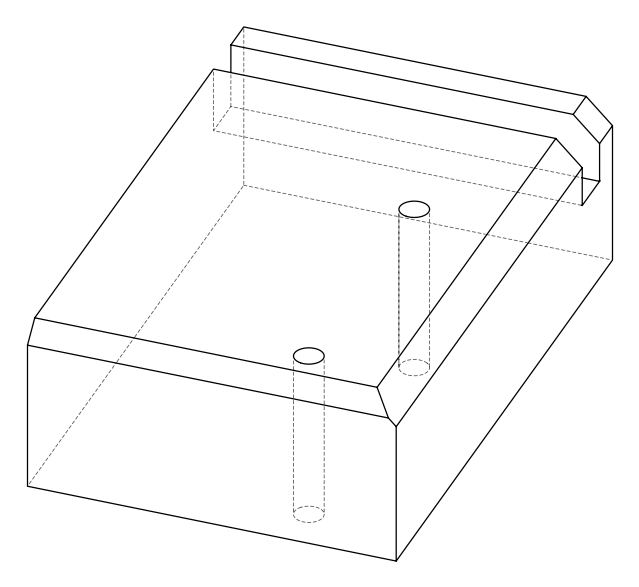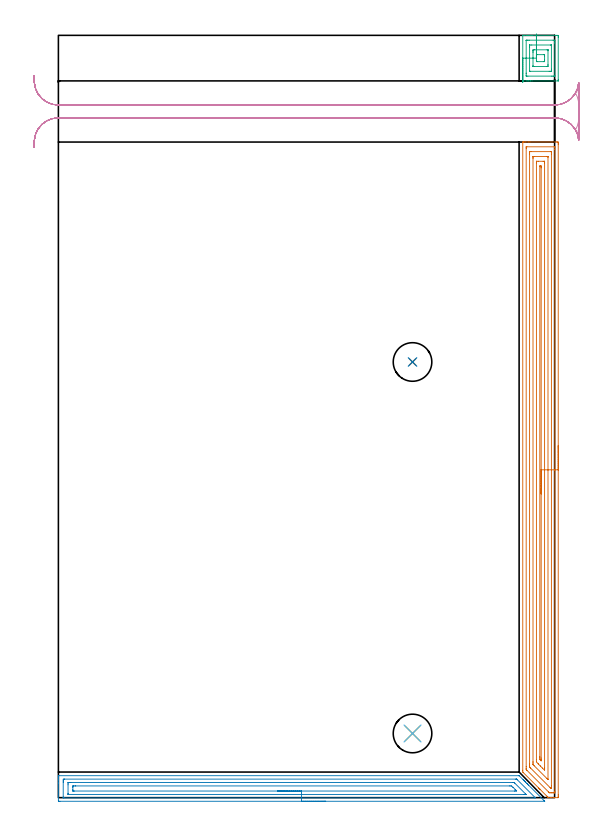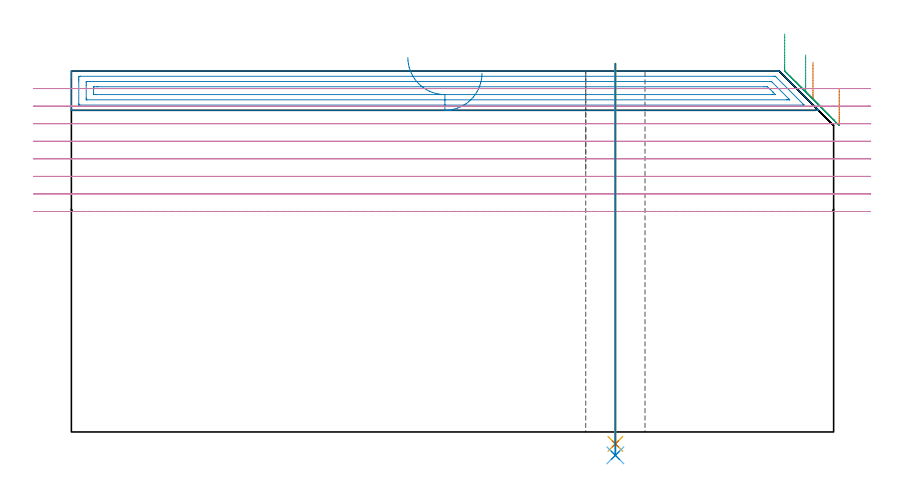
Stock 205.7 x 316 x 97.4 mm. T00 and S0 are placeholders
(PLAN: 8 operations, 5 tool changes, 30.5 min)
(1 AREA_MILL | FG_CHAMFER_SURFACE | UGT0205_001 | 13.06 min | 30145 mm3)
(2 AREA_MILL_1 | FG_CHAMFER_SURFACE_1 | UGT0205_001 | 6.54 min | 10925 mm3)
(3 AREA_MILL_2 | FG_CHAMFER_SURFACE_2 | UGT0205_001 | 1.1 min | 2816 mm3)
(4 MILL_RECTANGULAR_SLOT | SLOT_RECTANGULAR | UGT0201_094 | Follow Part, ap 5, ae 75% | 8.08 min | 195726 mm3)
(5 DRILL_THROUGH_HOLE_FROM_SOLID_MATERIAL | STEP1HOLE | NXT0301_065 | 0.41 min | 6741 mm3)
(6 DRILL_TO_ENLARGE_THROUGH_HOLE | STEP1HOLE | UGT0301_006 | 0.42 min | 12833 mm3)
(7 DRILL_THROUGH_HOLE_FROM_SOLID_MATERIAL_1 | STEP1HOLE_1 | NXT0301_065 | 0.41 min | 6731 mm3)
(8 DRILL_TO_ENLARGE_THROUGH_HOLE_1 | STEP1HOLE_1 | UGT0301_006 | 0.42 min | 12819 mm3)
(TOOL UGT0205_001 | Chamfer Mill 20 x 3 x 45 deg. | D20 FL50 Z2)
(TOOL UGT0201_094 | End mill 20 mm | D20 FL38 Z4)
(TOOL NXT0301_065 | Carbide Drill 9.4mm [860.1-0940-075A1-MM 2214] | D9.4 PA140 FL98 Z2)
(TOOL UGT0301_006 | Twist Drill 16 mm | D16 PA118 FL120 Z2)
(OP 1 AREA_MILL)
G17 G21 G94 G90
T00 M6
G54
G17 G0 G90 X207.2 Y145.9 S1061 M3
G43 Z107.4 H0
Z92.7
G94 G1 Y145.862 Z91.828 F250.
Y145.748 Z90.964
Y145.559 Z90.112
Y145.297 Z89.28
Y144.963 Z88.474
Y144.56 Z87.7
Y144.092 Z86.964
Y143.56 Z86.272
Y142.971 Z85.629
Y142.328 Z85.04
Y141.636 Z84.508
Y140.9 Z84.04
Y140.126 Z83.637
Y139.32 Z83.303
Y138.488 Z83.041
Y137.636 Z82.852
Y136.772 Z82.738
Y135.9 Z82.7
Y1.144
X207.199 Y0.613 Z82.701
X207.196 Y0.256 Z82.702
X207.192 Y0.01 Z82.703
X206.846 Y0. Z83.049
X205.423 Z84.474
X204.222 Z85.672
X203.142 Z86.757
X203.129 Y0.001 Z86.769
X203.106 Y0.004 Z86.792
X203.082 Y0.018 Z86.816
X202.911 Y0.188 Z86.985
X202.784 Y0.315 Z87.114
X202.516 Y0.584 Z87.384
X199.605 Y3.495 Z90.294
X199.559 Y3.54 Z90.339
X199.51 Y3.59 Z90.389
X199.319 Y3.78 Z90.579
X199.267 Y3.832 Z90.63
X199.212 Y3.887 Z90.687
X199.034 Y4.066 Z90.865
X198.976 Y4.123 Z90.921
X192.664 Y10.436 Z97.236
X192.504 Y10.593 Z97.389
X192.5 Y11.328 Z97.4
Y271.634
X192.502 Y271.79 Z97.388
X192.629 Y271.797 Z97.263
X192.764 Y271.8 Z97.135
X193.077 Z96.823
X193.729 Z96.166
X194.929 Z94.968
X195.478 Z94.416
X206.572 Z83.326
X206.846 Y271.796 Z83.051
X207.193 Y271.79 Z82.704
X207.196 Y271.545 Z82.702
X207.199 Y271.187 Z82.701
X207.2 Y270.826 Z82.7
Y135.9
X205.786 Z84.114
X205.785 Y2.589 Z84.115
X205.784 Y2.399 Z84.116
X205.78 Y2.048 Z84.12
X205.779 Y2.013 Z84.121
X205.722 Y2.008 Z84.178
X205.618 Y2.003 Z84.282
X205.487 Y2.001 Z84.413
X205.097 Y2. Z84.803
X204.613 Z85.287
X204.222 Y2.003 Z85.678
X203.73 Y2.009 Z86.17
X203.54 Y2.022 Z86.36
X203.348 Y2.207 Z86.552
X203.152 Y2.399 Z86.748
X194.221 Y11.329 Z95.679
X194.091 Y11.462 Z95.809
X193.986 Y11.571 Z95.914
X193.921 Y11.642 Z95.979
X193.92 Y11.681 Z95.98
X193.915 Y12.031 Z95.985
Y12.222
X193.914 Y12.925 Z95.986
X193.915 Y269.211 Z95.985
X193.916 Y269.401 Z95.984
X193.92 Y269.752 Z95.98
X193.921 Y269.787 Z95.979
X193.979 Y269.792 Z95.921
X194.082 Y269.797 Z95.818
X194.213 Y269.799 Z95.687
X205.582 Z84.318
X205.733 Y269.793 Z84.167
X205.762 Y269.79 Z84.138
X205.779 Y269.782 Z84.121
X205.781 Y269.749 Z84.119
X205.784 Y269.592 Z84.116
X205.785 Y269.401 Z84.115
X205.786 Y268.698 Z84.114
Y135.9
X204.372 Z85.528
X204.371 Y4.926 Z85.529
X204.37 Y4.185 Z85.53
X204.367 Y4.037 Z85.533
X204.365 Y4.017 Z85.535
X204.356 Y4.01 Z85.544
X204.313 Y4.006 Z85.587
X204.222 Y4.005 Z85.678
X204.042 Y4.01 Z85.858
X203.997 Y4.014 Z85.903
X203.972 Y4.035 Z85.928
X203.919 Y4.083 Z85.981
X203.815 Y4.185 Z86.085
X195.779 Y12.222 Z94.121
X195.478 Y12.528 Z94.422
X195.339 Y12.673 Z94.561
X195.332 Y12.963 Z94.568
X195.33 Y13.115 Z94.57
X195.329 Y13.267 Z94.571
X195.328 Y14.008 Z94.572
X195.329 Y266.874 Z94.571
X195.33 Y267.615 Z94.57
X195.333 Y267.763 Z94.567
X195.335 Y267.783 Z94.565
X195.344 Y267.79 Z94.556
X195.387 Y267.794 Z94.513
X195.478 Y267.797 Z94.422
X196.171 Y267.8 Z93.729
X204.222 Y267.799 Z85.678
X204.283 Y267.798 Z85.617
X204.331 Y267.794 Z85.569
X204.358 Y267.791 Z85.542
X204.365 Y267.765 Z85.535
X204.368 Y267.615 Z85.532
X204.37 Y267.464 Z85.53
X204.371 Y266.722 Z85.529
X204.372 Y266.57 Z85.528
Y135.9
X202.957 Z86.943
Y7.757
X202.955 Y7.53 Z86.945
X202.953 Y7.509 Z86.947
X202.952 Y7.508 Z86.948
X202.938 Y7.519 Z86.962
X202.857 Y7.594 Z87.043
X202.692 Y7.757 Z87.208
X202.473 Y7.975 Z87.427
X197.227 Y13.224 Z92.673
X196.842 Y13.619 Z93.058
X196.75 Y13.716 Z93.15
X196.747 Y13.843 Z93.153
X196.745 Y14.008 Z93.155
X196.743 Y14.501 Z93.157
Y14.901
Y264.936
X196.744 Y265.429 Z93.156
X196.746 Y265.595 Z93.154
X196.75 Y265.726 Z93.15
X196.757 Y265.79 Z93.143
X197.255 Y265.8 Z92.645
X202.502 Z87.398
X202.89 Y265.794 Z87.01
X202.938 Y265.79 Z86.962
X202.951 Y265.786 Z86.949
X202.953 Y265.771 Z86.947
X202.956 Y265.716 Z86.944
X202.957 Y265.664 Z86.943
Y265.335
Y135.9
X201.543 Z88.357
Y12.222
X201.536 Y11.393 Z88.364
X200.725 Y12.175 Z89.175
X200.677 Y12.222 Z89.223
X199.85 Y13.048 Z90.05
X199.783 Y13.115 Z90.117
X198.976 Y13.925 Z90.924
X198.897 Y14.008 Z91.003
X198.164 Y14.836 Z91.736
X198.157 Y15.794 Z91.743
Y263.15
X198.161 Y263.568 Z91.739
X198.164 Y263.775 Z91.736
X198.167 Y263.79 Z91.733
X198.193 Y263.794 Z91.707
X198.248 Y263.797 Z91.652
X198.34 Y263.8 Z91.56
X198.976 Z90.924
X200.963 Z88.937
X201.443 Y263.798 Z88.457
X201.492 Y263.795 Z88.408
X201.527 Y263.79 Z88.373
X201.537 Y263.785 Z88.363
X201.538 Y263.768 Z88.362
X201.541 Y263.582 Z88.359
X201.543 Y263.207 Z88.357
Y263.15
Y135.9
X200.129 Z89.771
Y16.402
X200.128 Y15.794 Z89.772
X200.126 Y15.512 Z89.774
X200.122 Y15.243 Z89.778
X199.85 Y15.51 Z90.05
X199.584 Y15.794 Z90.316
X199.578 Y16.071 Z90.322
X199.573 Y16.687 Z90.327
X199.571 Y16.971 Z90.329
Y261.649
X199.573 Y261.744 Z90.327
X199.575 Y261.777 Z90.325
X199.578 Y261.789 Z90.322
X199.585 Y261.792 Z90.315
X199.637 Y261.796 Z90.263
X199.85 Y261.799 Z90.05
X199.992 Y261.797 Z89.908
X200.105 Y261.792 Z89.795
X200.119 Y261.791 Z89.781
X200.122 Y261.778 Z89.778
X200.126 Y261.73 Z89.774
X200.128 Y261.649 Z89.772
X200.129 Y261.364 Z89.771
Y261.079
Y135.9
Y135.028 Z89.809
Y134.164 Z89.923
Y133.312 Z90.112
Y132.48 Z90.374
Y131.674 Z90.708
Y130.9 Z91.111
Y130.164 Z91.58
Y129.472 Z92.111
Y128.829 Z92.7
Y128.24 Z93.343
Y127.708 Z94.035
Y127.24 Z94.771
Y126.837 Z95.545
Y126.503 Z96.351
Y126.241 Z97.183
Y126.052 Z98.035
Y125.938 Z98.9
Y125.9 Z99.771
G0 Z107.4
M5
M2
(OP 2 AREA_MILL_1)
G17 G21 G94 G90
T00 M6
G54
G17 G0 G90 X110.8 Y-1.5 S1061 M3
G43 Z107.4 H0
Z96.8
G94 G1 X110.762 Z95.928 F250.
X110.648 Z95.064
X110.459 Z94.212
X110.197 Z93.38
X109.863 Z92.574
X109.46 Z91.8
X108.992 Z91.064
X108.46 Z90.372
X107.871 Z89.729
X107.228 Z89.14
X106.536 Z88.608
X105.8 Z88.14
X105.026 Z87.737
X104.22 Z87.403
X103.388 Z87.141
X102.536 Z86.952
X101.672 Z86.838
X100.8 Z86.8
X0.632
X0.191 Y-1.495 Z86.803
X0.01 Y-1.492 Z86.806
X0. Y-1.307 Z86.991
Y6.004 Z94.298
Y7.402 Z95.698
Y7.767 Z96.062
Y8.496 Z96.795
Y8.727 Z97.026
X0.007 Y9.095 Z97.386
Y9.097 Z97.388
X0.185 Y9.1 Z97.4
X190.683
X190.997 Y9.094 Z97.391
X191.01 Y9.092 Z97.389
X192.636 Y7.465 Z95.763
X192.776 Y7.326 Z95.622
X192.919 Y7.182 Z95.48
X193.07 Y7.031 Z95.328
X193.217 Y6.885 Z95.181
X193.366 Y6.735 Z95.033
X193.505 Y6.596 Z94.894
X193.658 Y6.444 Z94.74
X194.142 Y5.958 Z94.258
X194.409 Y5.692 Z93.99
X194.539 Y5.563 Z93.859
X194.9 Y5.2 Z93.5
X201.266 Y-1.164 Z87.132
X201.512 Y-1.411 Z86.888
X201.564 Y-1.465 Z86.834
X201.582 Y-1.489 Z86.81
Y-1.494 Z86.805
X201.571 Y-1.498 Z86.801
X201.564 Y-1.5 Z86.8
X100.8
Y-0.086 Z88.214
X2.338 Y-0.085 Z88.215
X2.038 Y-0.08 Z88.22
X2.01 Y-0.079 Z88.221
X2.006 Y-0.055 Z88.245
X2.002 Y-0.019 Z88.281
X2.001 Y0.016 Z88.316
X2. Y0.248 Z88.548
Y6.418 Z94.718
X2.003 Y6.885 Z95.185
X2.008 Y7.293 Z95.593
X2.024 Y7.679 Z95.979
X2.421 Y7.684 Z95.984
X2.504 Y7.685 Z95.985
X189.423 Y7.686 Z95.986
X189.829 Y7.683 Z95.983
X189.93 Y7.681 Z95.981
X189.952 Y7.679 Z95.979
X189.982 Y7.656 Z95.956
X190.051 Y7.593 Z95.893
X190.236 Y7.414 Z95.714
X197.631 Y0.018 Z88.318
X197.666 Y-0.019 Z88.281
X197.7 Y-0.059 Z88.241
X197.715 Y-0.079 Z88.221
X197.308 Y-0.086 Z88.214
X100.8
Y1.328 Z89.628
X4.21 Y1.329 Z89.629
X4.119 Y1.331 Z89.631
X4.048 Y1.334 Z89.634
X4.01 Y1.337 Z89.637
X4.008 Y1.39 Z89.69
X4.003 Y1.596 Z89.896
X4. Y1.802 Z90.102
Y5.329 Z93.629
X4.003 Y6.004 Z94.304
X4.007 Y6.203 Z94.503
X4.015 Y6.265 Z94.565
X4.074 Y6.267 Z94.567
X4.21 Y6.269 Z94.569
X4.833 Y6.271 Z94.571
X5.104
X188.447
X188.719 Y6.269 Z94.569
X188.899 Y6.266 Z94.566
X188.925 Y6.264 Z94.564
X188.938 Y6.256 Z94.556
X188.963 Y6.235 Z94.535
X189.011 Y6.189 Z94.489
X189.197 Y6.004 Z94.304
X193.603 Y1.596 Z89.896
X193.813 Y1.384 Z89.684
X193.854 Y1.335 Z89.635
X193.851 Y1.334 Z89.634
X193.813 Y1.332 Z89.632
X193.19 Y1.329 Z89.629
X192.919
X100.8 Y1.328 Z89.628
Y2.743 Z91.043
X6.623
X6.144 Y2.747 Z91.047
X6.04 Y2.75 Z91.05
X6.01 Y2.76 Z91.06
X6.006 Y2.81 Z91.11
X6.003 Y2.919 Z91.219
X6. Y3.357 Z91.657
Y4.239 Z92.539
X6.003 Y4.681 Z92.981
X6.006 Y4.79 Z93.09
X6.01 Y4.84 Z93.14
X6.06 Y4.85 Z93.15
X6.271 Y4.854 Z93.154
X6.893 Y4.857 Z93.157
X7.162
X186.928
X187.553 Y4.853 Z93.153
X187.828 Y4.85 Z93.15
X188.447 Y4.301 Z92.601
X188.509 Y4.241 Z92.541
X189.341 Y3.41 Z91.71
X189.389 Y3.359 Z91.659
X189.96 Y2.75 Z91.05
X189.341 Y2.745 Z91.045
X189.072 Y2.743 Z91.043
X100.8
X99.928 Z91.081
X99.064 Z91.195
X98.212 Z91.383
X97.38 Z91.646
X96.574 Z91.98
X95.8 Z92.382
X95.064 Z92.851
X94.372 Z93.382
X93.729 Z93.972
X93.14 Z94.615
X92.608 Z95.307
X92.14 Z96.043
X91.737 Z96.816
X91.403 Z97.622
X91.141 Z98.454
X90.952 Z99.306
X90.838 Z100.171
X90.8 Z101.043
G0 Z107.4
M5
M2
(OP 3 AREA_MILL_2)
G17 G21 G94 G90
T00 M6
G54
G17 G0 G90 X192.5 Y296.55 S1061 M3
G43 Z107.4 H0
G94 G1 Y296.588 Z106.528 F250.
Y296.702 Z105.663
Y296.891 Z104.812
Y297.153 Z103.98
Y297.487 Z103.174
Y297.89 Z102.4
Y298.358 Z101.664
Y298.89 Z100.972
Y299.479 Z100.329
Y300.122 Z99.739
Y300.814 Z99.208
Y301.55 Z98.74
Y302.324 Z98.337
Y303.13 Z98.003
Y303.962 Z97.741
Y304.813 Z97.552
Y305.678 Z97.438
Y306.55 Z97.4
Y315.886
X192.503 Y315.99 Z97.389
X192.588 Y315.997 Z97.304
X192.682 Y316. Z97.216
X193.304 Z96.595
X194.154 Z95.745
X194.603 Z95.293
X194.828 Z95.069
X195.478 Z94.419
X195.702 Z94.195
X196.352 Z93.542
X206.297 Y315.999 Z83.599
X206.846 Y315.994 Z83.051
X207.192 Y315.99 Z82.705
X207.195 Y315.797 Z82.702
X207.199 Y315.441 Z82.701
X207.2 Y315.081 Z82.7
Y297.659
X207.194 Y297.123 Z82.703
X207.191 Y297.11 Z82.705
X207.171 Y297.1 Z82.726
X196.352 Z93.542
X195.702 Z94.195
X195.478 Z94.419
X194.828 Z95.069
X194.603 Z95.293
X194.154 Z95.745
X192.682 Z97.217
X192.59 Y297.101 Z97.302
X192.558 Y297.103 Z97.334
X192.503 Y297.11 Z97.389
X192.5 Y297.214 Z97.4
Y306.55
X193.914 Z95.986
X193.915 Y313.838 Z95.985
X193.916 Y313.925 Z95.984
X193.919 Y313.968 Z95.981
X193.92 Y313.983 Z95.98
X193.941 Y313.99 Z95.959
X194.274 Y313.998 Z95.626
X194.603 Y313.999 Z95.297
X195.146 Y314. Z94.754
X205.097 Y313.999 Z84.803
X205.644 Y313.996 Z84.256
X205.742 Y313.99 Z84.158
X205.779 Y313.97 Z84.121
X205.782 Y313.855 Z84.118
X205.784 Y313.663 Z84.116
X205.786 Y312.963 Z84.114
Y312.774
X205.785 Y299.262 Z84.115
X205.784 Y299.174 Z84.116
X205.782 Y299.132 Z84.118
X205.78 Y299.117 Z84.12
X205.759 Y299.11 Z84.141
X205.426 Y299.102 Z84.474
X205.097 Y299.101 Z84.803
X204.554 Y299.1 Z85.346
X194.603 Y299.101 Z95.297
X194.056 Y299.104 Z95.844
X193.958 Y299.11 Z95.942
X193.921 Y299.13 Z95.979
X193.918 Y299.245 Z95.982
X193.916 Y299.437 Z95.984
X193.914 Y300.137 Z95.986
Y300.326
Y306.55
X195.328 Z94.572
X195.329 Y310.996 Z94.571
Y311.147
X195.331 Y311.885 Z94.569
X195.333 Y311.96 Z94.567
X195.335 Y311.989 Z94.565
X195.369 Y311.995 Z94.531
X195.478 Y311.997 Z94.422
X196.239 Y312. Z93.661
X204.109 Z85.791
X204.222 Y311.997 Z85.678
X204.335 Y311.992 Z85.565
X204.363 Y311.99 Z85.537
X204.366 Y311.974 Z85.534
X204.369 Y311.935 Z85.531
X204.371 Y311.885 Z85.529
Y301.953
X204.369 Y301.215 Z85.531
X204.367 Y301.14 Z85.533
X204.365 Y301.111 Z85.535
X204.331 Y301.105 Z85.569
X204.222 Y301.103 Z85.678
X203.461 Y301.1 Z86.439
X195.591 Z94.309
X195.478 Y301.102 Z94.422
X195.365 Y301.107 Z94.535
X195.337 Y301.11 Z94.563
X195.334 Y301.126 Z94.566
X195.331 Y301.165 Z94.569
X195.329 Y301.215 Z94.571
X195.328 Y306.55 Z94.572
X196.743 Z93.157
Y308.82
Y309.217
X196.745 Y309.707 Z93.155
X196.748 Y309.873 Z93.152
X196.752 Y309.99 Z93.148
X197.331 Y310. Z92.569
X202.579 Z87.321
X202.86 Y309.993 Z87.04
X202.929 Y309.99 Z86.971
X202.951 Y309.984 Z86.949
X202.953 Y309.963 Z86.947
X202.955 Y309.905 Z86.945
X202.957 Y309.615 Z86.943
Y303.883
X202.955 Y303.393 Z86.945
X202.952 Y303.227 Z86.948
X202.948 Y303.11 Z86.952
X202.369 Y303.1 Z87.531
X197.121 Z92.779
X196.84 Y303.106 Z93.06
X196.771 Y303.11 Z93.129
X196.749 Y303.116 Z93.151
X196.747 Y303.137 Z93.153
X196.745 Y303.195 Z93.155
X196.743 Y303.485 Z93.157
Y306.55
X198.157 Z91.743
Y307.382
Y307.855
X198.159 Y307.959 Z91.741
X198.161 Y307.984 Z91.739
X198.163 Y307.989 Z91.737
X198.174 Y307.992 Z91.726
X198.24 Y307.997 Z91.66
X198.424 Y308. Z91.476
X201.048 Y307.999 Z88.852
X201.427 Y307.994 Z88.473
X201.508 Y307.99 Z88.392
X201.536 Y307.986 Z88.364
X201.538 Y307.949 Z88.362
X201.54 Y307.859 Z88.36
X201.543 Y307.496 Z88.357
Y307.439
Y305.718
Y305.245
X201.541 Y305.141 Z88.359
X201.539 Y305.116 Z88.361
X201.537 Y305.111 Z88.363
X201.526 Y305.108 Z88.374
X201.46 Y305.103 Z88.44
X201.276 Y305.1 Z88.624
X198.652 Y305.101 Z91.248
X198.273 Y305.106 Z91.627
X198.192 Y305.11 Z91.708
X198.164 Y305.114 Z91.736
X198.162 Y305.151 Z91.738
X198.16 Y305.241 Z91.74
X198.157 Y305.604 Z91.743
Y305.661
Y306.55
Y307.422 Z91.781
Y308.286 Z91.895
Y309.138 Z92.084
Y309.97 Z92.346
Y310.776 Z92.68
Y311.55 Z93.083
Y312.286 Z93.552
Y312.978 Z94.083
Y313.621 Z94.672
Y314.21 Z95.315
Y314.741 Z96.007
Y315.21 Z96.743
Y315.613 Z97.517
Y315.947 Z98.323
Y316.209 Z99.155
Y316.398 Z100.007
Y316.512 Z100.872
Y316.55 Z101.743
G0 Z107.4
M5
M2
(OP 4 MILL_RECTANGULAR_SLOT)
G17 G21 G94 G90
T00 M6
G54
G17 G0 G90 X-10.202 Y269.583 S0 M3
G43 Z107.4 H0
Z92.662
G94 G1 X-9.97 Y272.574 F250.
G2 X0. Y281.8 R10. F500.
G1 X205.7
G2 X214.36 Y276.8 R10.
G3 X215.7 Y281.81 R10.
G1 Y287.1
G3 X214.36 Y292.1 R10.
G2 X205.7 Y287.1 R10.
G1 X0.
G2 X-9.97 Y296.326 R10.
G1 X-10.202 Y299.317 F250.
G0 Y269.583 Z87.925
G1 X-9.97 Y272.574
G2 X0. Y281.8 R10. F500.
G1 X205.7
G2 X215.13 Y275.129 R10.
G1 X215.158 Y275.119
G3 X215.7 Y278.366 R10.
G1 Y290.534
G3 X215.158 Y293.781 R10.
G1 X215.13 Y293.771
G2 X205.7 Y287.1 R10.
G1 X0.
G2 X-9.97 Y296.326 R10.
G1 X-10.202 Y299.317 F250.
G0 Y269.583 Z83.187
G1 X-9.97 Y272.574
G2 X0. Y281.8 R10. F500.
G1 X205.7
G2 X215.661 Y272.688 R10.
G1 X215.69 Y272.687
G3 X215.7 Y273.123 R10.
G1 Y295.775
G3 X215.69 Y296.213 R10.
G1 X215.66 Y296.211
G2 X205.7 Y287.1 R10.
G1 X0.
G2 X-9.97 Y296.326 R10.
G1 X-10.202 Y299.317 F250.
G0 Y269.583 Z78.45
G1 X-9.97 Y272.574
G2 X0. Y281.8 R10. F500.
G1 X205.7
G2 X215.67 Y272.574 R10.
G1 X215.7
Y296.326
X215.67
G2 X205.7 Y287.1 R10.
G1 X0.
G2 X-9.97 Y296.326 R10.
G1 X-10.202 Y299.317 F250.
G0 Y269.583 Z73.712
G1 X-9.97 Y272.574
G2 X0. Y281.8 R10. F500.
G1 X205.7
G2 X215.67 Y272.574 R10.
G1 X215.7
Y296.326
X215.67
G2 X205.7 Y287.1 R10.
G1 X0.
G2 X-9.97 Y296.326 R10.
G1 X-10.202 Y299.317 F250.
G0 Y269.583 Z68.975
G1 X-9.97 Y272.574
G2 X0. Y281.8 R10. F500.
G1 X205.7
G2 X215.67 Y272.574 R10.
G1 X215.7
Y296.326
X215.67
G2 X205.7 Y287.1 R10.
G1 X0.
G2 X-9.97 Y296.326 R10.
G1 X-10.202 Y299.317 F250.
G0 Y269.583 Z64.237
G1 X-9.97 Y272.574
G2 X0. Y281.8 R10. F500.
G1 X205.7
G2 X215.67 Y272.574 R10.
G1 X215.7
Y296.326
X215.67
G2 X205.7 Y287.1 R10.
G1 X0.
G2 X-9.97 Y296.326 R10.
G1 X-10.202 Y299.317 F250.
G0 Y269.583 Z59.5
G1 X-9.97 Y272.574
G2 X0. Y281.8 R10. F500.
G1 X205.7
G2 X215.67 Y272.574 R10.
G1 X215.7
Y296.326
X215.67
G2 X205.7 Y287.1 R10.
G1 X0.
G2 X-9.97 Y296.326 R10.
G1 X-10.202 Y299.317 F250.
G0 Z107.4
M5
M2
(OP 5 DRILL_THROUGH_HOLE_FROM_SOLID_MATERIAL)
G17 G21 G94 G90
T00 M6
G54
G17 G0 G90 X146.8 Y26.6 S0 M3
G43 Z107.4 H1
G94 G81 G98 Z-3.211 F250. R99.4
G80
M5
M2
(OP 6 DRILL_TO_ENLARGE_THROUGH_HOLE)
G17 G21 G94 G90
T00 M6
G54
G17 G0 G90 X146.8 Y26.6 S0 M3
G43 Z107.4 H0
G94 G73 G98 Z-6.307 F250. Q14.815 R99.4
G80
M5
M2
(OP 7 DRILL_THROUGH_HOLE_FROM_SOLID_MATERIAL_1)
G17 G21 G94 G90
T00 M6
G54
G17 G0 G90 X146.8 Y180.6 S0 M3
G43 Z107.4 H1
G94 G81 G98 Z-3.211 F250. R99.4
G80
M5
M2
(OP 8 DRILL_TO_ENLARGE_THROUGH_HOLE_1)
G17 G21 G94 G90
T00 M6
G54
G17 G0 G90 X146.8 Y180.6 S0 M3
G43 Z107.4 H0
G94 G73 G98 Z-6.307 F250. Q14.815 R99.4
G80
M5
M2
